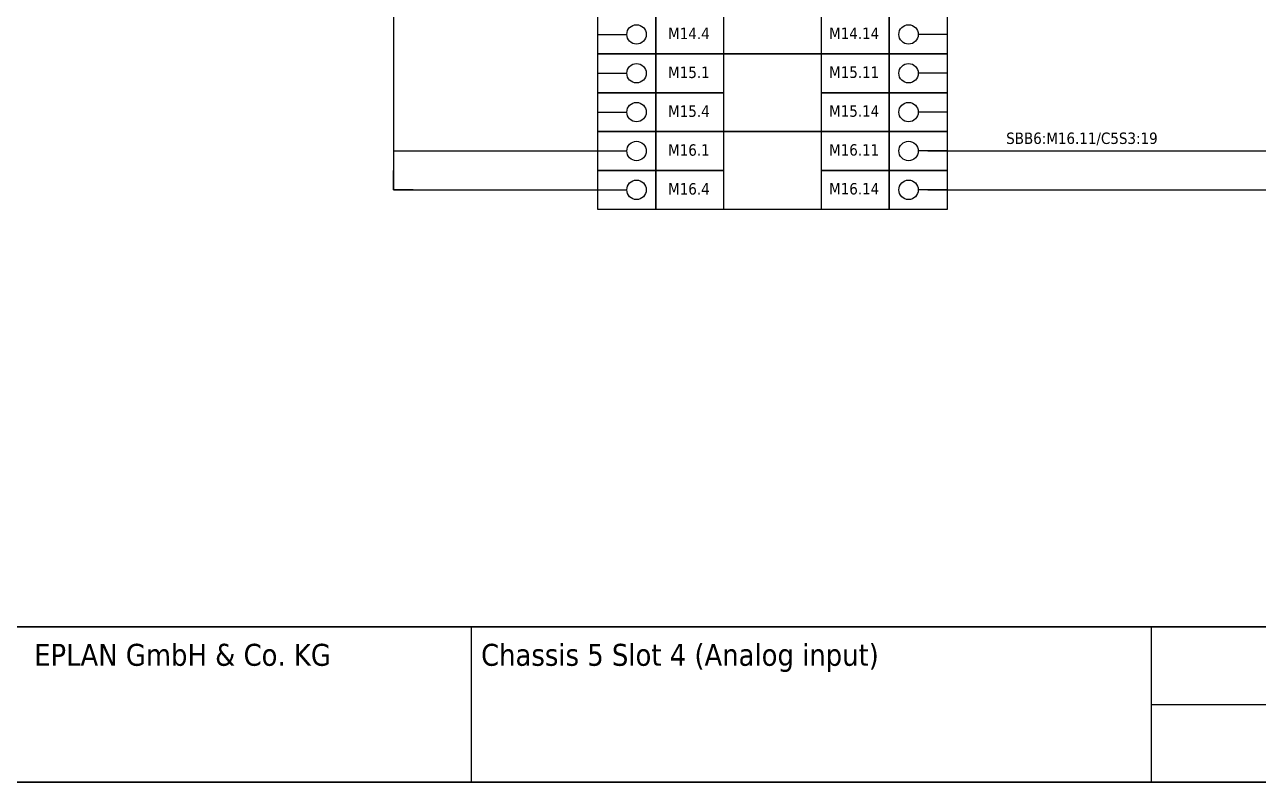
# Model space of a CAD drawing. Header units: millimetres. Extents: x 0 to 1792788, y -13 to 262234.
# Drawn here: x 184 to 311, y 0 to 78 of the extents above; entities that cross this region are included whole.
import ezdxf
from ezdxf.enums import TextEntityAlignment as Align

# ---------------------------------------------------------------- set-up
doc = ezdxf.new("R2010")
doc.units = ezdxf.units.MM
doc.linetypes.add('EPL_DASH', pattern=[1, 0.5, -0.5])
for name, color, linetype, lineweight in [('EPLAN201', 7, 'Continuous', 35), ('EPLAN300', 5, 'Continuous', 25), ('EPLAN303', 6, 'Continuous', 25), ('EPLAN306', 6, 'EPL_DASH', 25), ('EPLAN311', 7, 'Continuous', 25), ('EPLAN317', 7, 'Continuous', 25), ('EPLAN400', 5, 'Continuous', 35), ('EPLAN405', 7, 'Continuous', 25), ('EPLAN421', 5, 'Continuous', 35), ('EPLAN429', 251, 'Continuous', 35), ('EPLAN432', 7, 'Continuous', 35), ('EPLAN440', 73, 'Continuous', 35), ('EPLAN441', 73, 'Continuous', 35), ('EPLAN451', 7, 'Continuous', 35), ('EPLAN452', 7, 'Continuous', 35), ('EPLAN453', 7, 'Continuous', 35), ('EPLAN500', 7, 'Continuous', 35), ('EPLAN501', 7, 'Continuous', 35), ('EPLAN502', 7, 'Continuous', 35), ('EPLAN503', 7, 'Continuous', 35), ('EPLAN504', 7, 'Continuous', 35)]:
    doc.layers.add(name, color=color, linetype=linetype, lineweight=lineweight)
doc.styles.add('Tahoma', font='')
doc.styles.get('Tahoma').set_extended_font_data('Tahoma')

# ---------------------------------------------------------------- blocks, each defined once
blk = doc.blocks.new('EPLFRAME')
at = {"layer": 'EPLAN201', "linetype": 'Continuous', "lineweight": 35, "ltscale": 4}
blk.add_line((0, 16), (420, 16), dxfattribs=at)
at = {"layer": 'EPLAN201', "linetype": 'Continuous', "lineweight": 25, "ltscale": 4}
for p, q in [((230, 0), (230, 16)), ((300, 0), (300, 16)), ((300, 8), (420, 8))]:
    blk.add_line(p, q, dxfattribs=at)
at = {"layer": 'EPLAN201', "linetype": 'Continuous', "lineweight": 35, "ltscale": 4}
blk.add_lwpolyline([(0, 0), (420, 0), (420, 297), (0, 297)], close=True, dxfattribs=at)
at = {"layer": 'EPLAN451', "color": 7, "style": 'Tahoma'}
for tag, p, height in [('14_10014', (101, 12), 2.26), ('14_10015', (185, 12), 2.26), ('14_10011', (101, 5), 2.26), ('14_10013', (332, 5), 1.63), ('14_10151', (73, 1), 1.63), ('14_10300', (415, 1), 1.63)]:
    blk.add_attdef(tag, p, '', height=height, dxfattribs=at)
blk.add_attdef('4_25020', text='', height=1.63, dxfattribs=at).set_placement((413, 1), align=Align.RIGHT)
at = {"layer": 'EPLAN452', "color": 7, "style": 'Tahoma'}
for tag, p, height in [('4_11041', (1, 17), 2.26), ('4_11071[1]', (1, 13), 1.63), ('4_11074[1]', (21, 13), 1.63), ('4_11070[1]', (41, 13), 1.63), ('4_11024', (73, 13), 1.63), ('4_11011', (231, 12), 2.26), ('4_11030', (301, 12), 2.26), ('4_20132_1001', (374, 13), 1.63), ('4_11071[2]', (1, 9), 1.63), ('4_11074[2]', (21, 9), 1.63), ('4_11070[2]', (41, 9), 1.63), ('4_11022', (73, 9), 1.63), ('4_20134_1001', (374, 9), 1.63), ('4_11071[3]', (1, 5), 1.63), ('4_11074[3]', (21, 5), 1.63), ('4_11070[3]', (41, 5), 1.63), ('4_11080', (73, 5), 1.63), ('4_11059', (301, 5), 1.63)]:
    blk.add_attdef(tag, p, '', height=height, dxfattribs=at)
for tag, height, p in [('4_11040', 2.26, (419, 17)), ('4_11000', 1.63, (419, 5)), ('4_11085', 1.63, (141, 1)), ('4_11086', 1.63, (183, 1))]:
    blk.add_attdef(tag, text='', height=height, dxfattribs=at).set_placement(p, align=Align.RIGHT)
at = {"layer": 'EPLAN453', "color": 7, "style": 'Tahoma'}
for tag, p in [('53_19005_1', (21, 293)), ('53_19005', (63, 293)), ('53_19005_8', (105, 293)), ('53_19005_6', (147, 293)), ('53_19005_7', (189, 293)), ('53_19005_9', (231, 293)), ('53_19005_3', (273, 293)), ('53_19005_2', (315, 293)), ('53_19005_4', (357, 293)), ('53_19005_5', (399, 293))]:
    blk.add_attdef(tag, text='', height=1.35, dxfattribs=at).set_placement(p, align=Align.BOTTOM_CENTER)
blk = doc.blocks.new('EPLSYM_LibrarySPECIAL_Symbol1_Variant0_Placement1_1')
at = {"layer": 'EPLAN306', "lineweight": 25, "ltscale": 4}
blk.add_lwpolyline([(0, -143), (36, -143), (36, 0), (0, 0)], close=True, dxfattribs=at)
at = {"layer": 'EPLAN400', "color": 5, "style": 'Tahoma'}
blk.add_attdef('17_20010', text='', height=2.2575, dxfattribs=at).set_placement((-1.5, -0.9515), align=Align.TOP_CENTER)
at = {"layer": 'EPLAN440', "color": 73, "style": 'Tahoma'}
blk.add_attdef('17_20300', text='', height=1.6254, dxfattribs=at).set_placement((-1.5, -4.57508), align=Align.TOP_RIGHT)
at = {"layer": 'EPLAN500', "color": 7, "style": 'Tahoma'}
blk.add_attdef('17_20027', text='', height=1.6254, dxfattribs=at).set_placement((-1.5, -7.43762), align=Align.TOP_CENTER)
at = {"layer": 'EPLAN501', "color": 7, "style": 'Tahoma'}
blk.add_attdef('17_20011', text='', height=1.6254, dxfattribs=at).set_placement((-1.5, -12.67508), align=Align.TOP_CENTER)
at = {"layer": 'EPLAN502', "color": 7, "style": 'Tahoma'}
blk.add_attdef('17_20025', text='', height=1.6254, dxfattribs=at).set_placement((-1.5, -15.37508), align=Align.TOP_RIGHT)
at = {"layer": 'EPLAN503', "color": 7, "style": 'Tahoma'}
blk.add_attdef('17_20024', text='', height=1.6254, dxfattribs=at).set_placement((-1.5, -18.07508), align=Align.TOP_RIGHT)
at = {"layer": 'EPLAN504', "color": 7, "style": 'Tahoma'}
blk.add_attdef('17_20901[1]', text='', height=1.6254, dxfattribs=at).set_placement((-1.5, -9.97508), align=Align.TOP_RIGHT)
blk = doc.blocks.new('EPLSYM_LibrarySPECIAL_Symbol13_Variant3_Placement1')
at = {"layer": 'EPLAN303', "lineweight": 25, "ltscale": 4}
blk.add_line((4, 0), (1, 0), dxfattribs=at)
blk.add_circle((0, 0), 1, dxfattribs=at)
at = {"layer": 'EPLAN429', "color": 251, "style": 'Tahoma'}
blk.add_attdef('17_20011', text='', height=1.6254, dxfattribs=at).set_placement((-76.87, -0.16254), align=Align.MIDDLE_RIGHT)
at = {"layer": 'EPLAN432', "color": 7, "style": 'Tahoma'}
blk.add_attdef('17_20038', text='', height=1.6254, dxfattribs=at).set_placement((2.3, 1.3), align=Align.BOTTOM_LEFT)
blk = doc.blocks.new('EPLSYM_LibrarySPECIAL_Symbol13_Variant1_Placement1')
at = {"layer": 'EPLAN303', "lineweight": 25, "ltscale": 4}
blk.add_line((-4, 0), (-1, 0), dxfattribs=at)
blk.add_circle((0, 0), 1, dxfattribs=at)
at = {"layer": 'EPLAN421', "color": 5, "style": 'Tahoma'}
blk.add_attdef('17_20039', text='', height=1.1739, dxfattribs=at).set_placement((-2.3, 4), align=Align.BOTTOM_RIGHT)
at = {"layer": 'EPLAN429', "color": 251, "style": 'Tahoma'}
blk.add_attdef('17_20011', text='', height=1.6254, dxfattribs=at).set_placement((76.87, -0.16254), align=Align.MIDDLE_LEFT)
at = {"layer": 'EPLAN441', "color": 73, "style": 'Tahoma'}
blk.add_attdef('17_20301', text='', height=1.6254, dxfattribs=at).set_placement((33.62, -0.16254), align=Align.MIDDLE_LEFT)
blk = doc.blocks.new('EPLSYM_LibrarySPECIAL_Symbol308_Variant0_Placement0')
at = {"layer": 'EPLAN405', "color": 7, "style": 'Tahoma'}
for tag, p in [('17_31011', (1.5, 6.35)), ('17_31002', (1.5, 0.5))]:
    blk.add_attdef(tag, text='', height=1.17, dxfattribs=at).set_placement(p, align=Align.BOTTOM_LEFT)
for tag, p in [('17_31004', (1.5, 4.4)), ('17_31003', (1.5, 2.45))]:
    blk.add_attdef(tag, p, '', height=1.17, dxfattribs=at)

msp = doc.modelspace()

# ---------------------------------------------------------------- linework, layer by layer
at = {"layer": 'EPLAN300', "lineweight": 25, "ltscale": 4}
for points in [[(249, 75), (273, 75), (273, 83), (249, 83)], [(243, 75), (249, 75), (249, 79), (243, 79)], [(249, 75), (256, 75), (256, 79), (249, 79)], [(266, 75), (273, 75), (273, 79), (266, 79)], [(273, 75), (279, 75), (279, 79), (273, 79)], [(243, 71), (249, 71), (249, 75), (243, 75)], [(249, 67), (273, 67), (273, 75), (249, 75)], [(249, 71), (256, 71), (256, 75), (249, 75)], [(266, 71), (273, 71), (273, 75), (266, 75)], [(273, 71), (279, 71), (279, 75), (273, 75)], [(243, 67), (249, 67), (249, 71), (243, 71)], [(249, 67), (256, 67), (256, 71), (249, 71)], [(266, 67), (273, 67), (273, 71), (266, 71)], [(273, 67), (279, 67), (279, 71), (273, 71)], [(243, 63), (249, 63), (249, 67), (243, 67)], [(249, 59), (273, 59), (273, 67), (249, 67)], [(249, 63), (256, 63), (256, 67), (249, 67)], [(266, 63), (273, 63), (273, 67), (266, 67)], [(273, 63), (279, 63), (279, 67), (273, 67)], [(243, 59), (249, 59), (249, 63), (243, 63)], [(249, 59), (256, 59), (256, 63), (249, 63)], [(266, 59), (273, 59), (273, 63), (266, 63)], [(273, 59), (279, 59), (279, 63), (273, 63)]]:
    msp.add_lwpolyline(points, close=True, dxfattribs=at)
at = {"layer": 'EPLAN311', "color": 7, "ltscale": 4}
for p, q in [((222, 65), (245, 65)), ((277, 65), (323, 65)), ((222, 61), (245, 61))]:
    msp.add_line(p, q, dxfattribs=at)
at = {"layer": 'EPLAN311', "ltscale": 4}
for p, q in [((222, 65), (224, 65)), ((224, 61), (222, 61)), ((277, 61), (323, 61))]:
    msp.add_line(p, q, dxfattribs=at)
at = {"layer": 'EPLAN317', "lineweight": 25, "ltscale": 4}
for p, q in [((222, 90), (222, 65)), ((222, 67), (222, 63)), ((222, 65), (222, 61)), ((222, 61), (222, 63))]:
    msp.add_line(p, q, dxfattribs=at)

# ---------------------------------------------------------------- block references
ref = msp.add_blockref('EPLFRAME', (0, 0))
ref.add_attrib('4_11011', 'Chassis 5 Slot 4 (Analog input)', (231, 12), dxfattribs={"layer": 'EPLAN452', "color": 7, "height": 2.2575, "style": 'Tahoma'})
ref.add_attrib('14_10015', 'EPLAN GmbH & Co. KG', (185, 12), dxfattribs={"layer": 'EPLAN451', "color": 7, "height": 2.2575, "style": 'Tahoma'})
ref = msp.add_blockref('EPLSYM_LibrarySPECIAL_Symbol1_Variant0_Placement1_1', (243, 202))
ref.add_attrib('17_20010', 'SBB6', dxfattribs={"layer": 'EPLAN400', "color": 5, "height": 2.257, "style": 'Tahoma'}).set_placement((260.75, 201.32), align=Align.TOP_CENTER)
ref.add_attrib('17_20027', 'SAFETY BARRIER', dxfattribs={"layer": 'EPLAN500', "color": 7, "height": 1.6254, "style": 'Tahoma'}).set_placement((260.75, 197.54), align=Align.TOP_CENTER)
ref.add_attrib('17_20011', 'HiCTB16-SCT-44C-SC-RA', dxfattribs={"layer": 'EPLAN501', "color": 7, "height": 1.6254, "style": 'Tahoma'}).set_placement((260.75, 192.3), align=Align.TOP_CENTER)
ref.add_attrib('17_20027/1', 'TERMINATION BOARD', dxfattribs={"layer": 'EPLAN500', "color": 7, "height": 1.6254, "style": 'Tahoma'}).set_placement((260.75, 195.1), align=Align.TOP_CENTER)
ref = msp.add_blockref('EPLSYM_LibrarySPECIAL_Symbol13_Variant1_Placement1', (247, 77))
ref.add_attrib('17_20039', 'M14.4', dxfattribs={"layer": 'EPLAN421', "color": 5, "height": 1.174, "style": 'Tahoma'}).set_placement((254.53, 76.16), align=Align.BOTTOM_RIGHT)
ref = msp.add_blockref('EPLSYM_LibrarySPECIAL_Symbol13_Variant3_Placement1', (275, 77))
ref.add_attrib('17_20039', 'M14.14', dxfattribs={"layer": 'EPLAN421', "color": 5, "height": 1.174, "style": 'Tahoma'}).set_placement((266.82, 76.17), align=Align.BOTTOM_LEFT)
ref = msp.add_blockref('EPLSYM_LibrarySPECIAL_Symbol13_Variant1_Placement1', (247, 73))
ref.add_attrib('17_20039', 'M15.1', dxfattribs={"layer": 'EPLAN421', "color": 5, "height": 1.174, "style": 'Tahoma'}).set_placement((254.53, 72.16), align=Align.BOTTOM_RIGHT)
ref = msp.add_blockref('EPLSYM_LibrarySPECIAL_Symbol13_Variant3_Placement1', (275, 73))
ref.add_attrib('17_20039', 'M15.11', dxfattribs={"layer": 'EPLAN421', "color": 5, "height": 1.174, "style": 'Tahoma'}).set_placement((266.82, 72.17), align=Align.BOTTOM_LEFT)
ref = msp.add_blockref('EPLSYM_LibrarySPECIAL_Symbol13_Variant1_Placement1', (247, 69))
ref.add_attrib('17_20039', 'M15.4', dxfattribs={"layer": 'EPLAN421', "color": 5, "height": 1.174, "style": 'Tahoma'}).set_placement((254.53, 68.16), align=Align.BOTTOM_RIGHT)
ref = msp.add_blockref('EPLSYM_LibrarySPECIAL_Symbol13_Variant3_Placement1', (275, 69))
ref.add_attrib('17_20039', 'M15.14', dxfattribs={"layer": 'EPLAN421', "color": 5, "height": 1.174, "style": 'Tahoma'}).set_placement((266.82, 68.17), align=Align.BOTTOM_LEFT)
ref = msp.add_blockref('EPLSYM_LibrarySPECIAL_Symbol308_Variant0_Placement0', (285, 65))
ref.add_attrib('17_31011', 'SBB6:M16.11/C5S3:19', dxfattribs={"layer": 'EPLAN405', "color": 7, "height": 1.1739, "style": 'Tahoma'}).set_placement((285.05, 65.37), align=Align.BOTTOM_LEFT)
ref = msp.add_blockref('EPLSYM_LibrarySPECIAL_Symbol13_Variant1_Placement1', (247, 65))
ref.add_attrib('17_20039', 'M16.1', dxfattribs={"layer": 'EPLAN421', "color": 5, "height": 1.174, "style": 'Tahoma'}).set_placement((254.53, 64.16), align=Align.BOTTOM_RIGHT)
ref = msp.add_blockref('EPLSYM_LibrarySPECIAL_Symbol13_Variant3_Placement1', (275, 65))
ref.add_attrib('17_20039', 'M16.11', dxfattribs={"layer": 'EPLAN421', "color": 5, "height": 1.174, "style": 'Tahoma'}).set_placement((266.82, 64.17), align=Align.BOTTOM_LEFT)
ref = msp.add_blockref('EPLSYM_LibrarySPECIAL_Symbol13_Variant1_Placement1', (247, 61))
ref.add_attrib('17_20039', 'M16.4', dxfattribs={"layer": 'EPLAN421', "color": 5, "height": 1.174, "style": 'Tahoma'}).set_placement((254.53, 60.16), align=Align.BOTTOM_RIGHT)
ref = msp.add_blockref('EPLSYM_LibrarySPECIAL_Symbol13_Variant3_Placement1', (275, 61))
ref.add_attrib('17_20039', 'M16.14', dxfattribs={"layer": 'EPLAN421', "color": 5, "height": 1.174, "style": 'Tahoma'}).set_placement((266.82, 60.17), align=Align.BOTTOM_LEFT)

doc.saveas('drawing.dxf')
